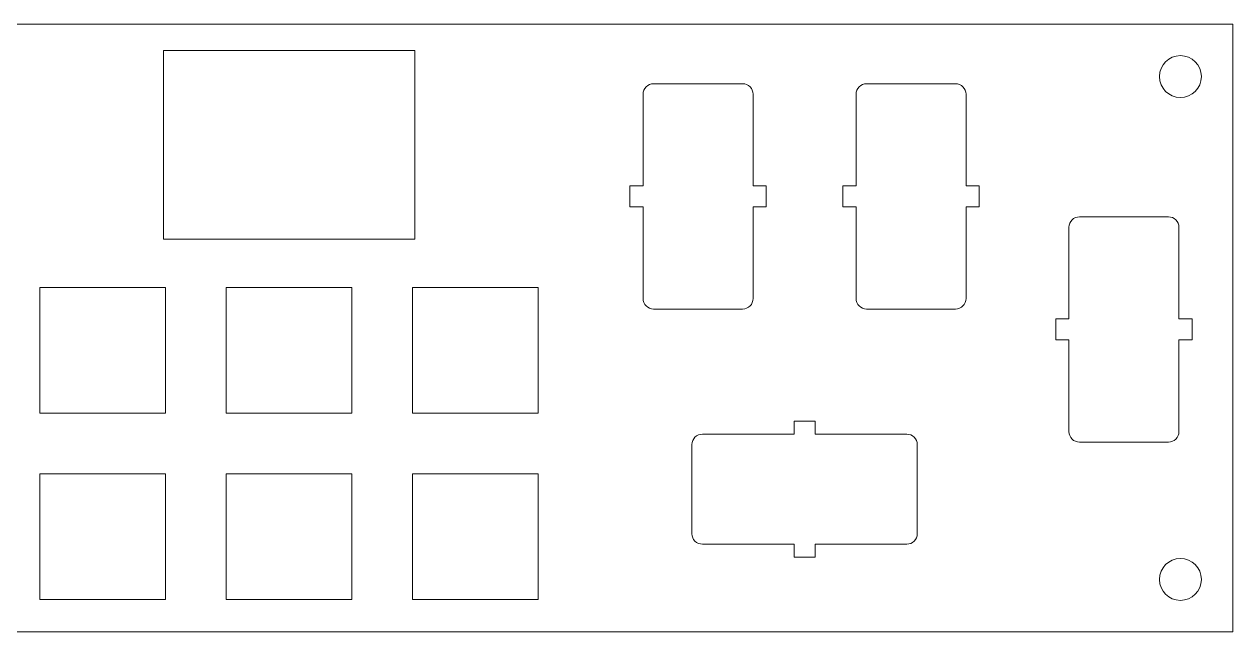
# Model space of a CAD drawing. Header units: millimetres. Extents: x -419 to 398, y -93 to 96.
# Drawn here: x 10.7 to 126, y -24.5 to 33.5 of the extents above; entities that cross this region are included whole.
import ezdxf

# ---------------------------------------------------------------- set-up
doc = ezdxf.new("R2010")
doc.units = ezdxf.units.MM
doc.header["$MEASUREMENT"] = 0
doc.layers.add('LED Strip', color=7, linetype='Continuous')

msp = doc.modelspace()

# ---------------------------------------------------------------- linework, layer by layer
at = {"layer": 'LED Strip', "color": 250, "lineweight": 9}
for points in [[(-126, -24.4911), (126, -24.4911), (126, 33.5089), (-126, 33.5089), (-126, -24.4911)], [(23.9421, 12.9931), (47.9421, 12.9931), (47.9421, 30.9931), (23.9421, 30.9931), (23.9421, 12.9931)]]:
    msp.add_lwpolyline(points, close=True, dxfattribs=at)
for centre in [(121, 28.5089), (121, -19.4911)]:
    msp.add_ellipse(centre, major_axis=(0, 2), ratio=1, dxfattribs=at)
for points, knots in [([(80.222, 16.0681), (80.222, 16.0681), (81.472, 16.0681), (81.472, 16.0681), (81.472, 16.0681), (81.472, 16.0681), (81.472, 18.0681), (81.472, 18.0681), (81.472, 18.0681), (81.472, 18.0681), (80.222, 18.0681), (80.222, 18.0681), (80.222, 18.0681), (80.222, 18.0681), (80.222, 26.8181), (80.222, 26.8181), (80.222, 26.8181), (80.2222, 27.0831), (80.1171, 27.3374), (79.9298, 27.5249), (79.9298, 27.5249), (79.7425, 27.7125), (79.4871, 27.8179), (79.222, 27.8181), (79.222, 27.8181), (79.222, 27.8181), (70.722, 27.8181), (70.722, 27.8181), (70.722, 27.8181), (70.457, 27.8183), (70.2027, 27.7131), (70.0152, 27.5258), (70.0152, 27.5258), (69.8276, 27.3385), (69.7222, 27.0831), (69.722, 26.8181), (69.722, 26.8181), (69.722, 26.8181), (69.722, 18.0681), (69.722, 18.0681), (69.722, 18.0681), (69.722, 18.0681), (68.472, 18.0681), (68.472, 18.0681), (68.472, 18.0681), (68.472, 18.0681), (68.472, 16.0681), (68.472, 16.0681), (68.472, 16.0681), (68.472, 16.0681), (69.722, 16.0681), (69.722, 16.0681), (69.722, 16.0681), (69.722, 16.0681), (69.722, 7.3181), (69.722, 7.3181), (69.722, 7.3181), (69.7219, 7.053), (69.827, 6.7988), (70.0143, 6.6112), (70.0143, 6.6112), (70.2016, 6.4237), (70.457, 6.3183), (70.722, 6.3181), (70.722, 6.3181), (70.722, 6.3181), (79.222, 6.3181), (79.222, 6.3181), (79.222, 6.3181), (79.4871, 6.3179), (79.7413, 6.4231), (79.9289, 6.6103), (79.9289, 6.6103), (80.1164, 6.7976), (80.2219, 7.053), (80.222, 7.3181), (80.222, 7.3181), (80.222, 7.3181), (80.222, 16.0681), (80.222, 16.0681)], [0, 0, 0, 0, 0.04761905, 0.04761905, 0.04761905, 0.04761905, 0.0952381, 0.0952381, 0.0952381, 0.0952381, 0.14285714, 0.14285714, 0.14285714, 0.14285714, 0.19047619, 0.19047619, 0.19047619, 0.19047619, 0.23809524, 0.23809524, 0.23809524, 0.23809524, 0.28571429, 0.28571429, 0.28571429, 0.28571429, 0.33333333, 0.33333333, 0.33333333, 0.33333333, 0.38095238, 0.38095238, 0.38095238, 0.38095238, 0.42857143, 0.42857143, 0.42857143, 0.42857143, 0.47619048, 0.47619048, 0.47619048, 0.47619048, 0.52380952, 0.52380952, 0.52380952, 0.52380952, 0.57142857, 0.57142857, 0.57142857, 0.57142857, 0.61904762, 0.61904762, 0.61904762, 0.61904762, 0.66666667, 0.66666667, 0.66666667, 0.66666667, 0.71428571, 0.71428571, 0.71428571, 0.71428571, 0.76190476, 0.76190476, 0.76190476, 0.76190476, 0.80952381, 0.80952381, 0.80952381, 0.80952381, 0.85714286, 0.85714286, 0.85714286, 0.85714286, 0.9047619, 0.9047619, 0.9047619, 0.9047619, 1, 1, 1, 1]), ([(100.542, 16.0681), (100.542, 16.0681), (101.792, 16.0681), (101.792, 16.0681), (101.792, 16.0681), (101.792, 16.0681), (101.792, 18.0681), (101.792, 18.0681), (101.792, 18.0681), (101.792, 18.0681), (100.542, 18.0681), (100.542, 18.0681), (100.542, 18.0681), (100.542, 18.0681), (100.542, 26.8181), (100.542, 26.8181), (100.542, 26.8181), (100.5422, 27.0831), (100.4371, 27.3374), (100.2498, 27.5249), (100.2498, 27.5249), (100.0625, 27.7125), (99.8071, 27.8179), (99.542, 27.8181), (99.542, 27.8181), (99.542, 27.8181), (91.042, 27.8181), (91.042, 27.8181), (91.042, 27.8181), (90.777, 27.8183), (90.5227, 27.7131), (90.3352, 27.5258), (90.3352, 27.5258), (90.1476, 27.3385), (90.0422, 27.0831), (90.042, 26.8181), (90.042, 26.8181), (90.042, 26.8181), (90.042, 18.0681), (90.042, 18.0681), (90.042, 18.0681), (90.042, 18.0681), (88.792, 18.0681), (88.792, 18.0681), (88.792, 18.0681), (88.792, 18.0681), (88.792, 16.0681), (88.792, 16.0681), (88.792, 16.0681), (88.792, 16.0681), (90.042, 16.0681), (90.042, 16.0681), (90.042, 16.0681), (90.042, 16.0681), (90.042, 7.3181), (90.042, 7.3181), (90.042, 7.3181), (90.0419, 7.053), (90.147, 6.7988), (90.3343, 6.6112), (90.3343, 6.6112), (90.5216, 6.4237), (90.777, 6.3183), (91.042, 6.3181), (91.042, 6.3181), (91.042, 6.3181), (99.542, 6.3181), (99.542, 6.3181), (99.542, 6.3181), (99.8071, 6.3179), (100.0613, 6.4231), (100.2489, 6.6103), (100.2489, 6.6103), (100.4364, 6.7976), (100.5419, 7.053), (100.542, 7.3181), (100.542, 7.3181), (100.542, 7.3181), (100.542, 16.0681), (100.542, 16.0681)], [0, 0, 0, 0, 0.04761905, 0.04761905, 0.04761905, 0.04761905, 0.0952381, 0.0952381, 0.0952381, 0.0952381, 0.14285714, 0.14285714, 0.14285714, 0.14285714, 0.19047619, 0.19047619, 0.19047619, 0.19047619, 0.23809524, 0.23809524, 0.23809524, 0.23809524, 0.28571429, 0.28571429, 0.28571429, 0.28571429, 0.33333333, 0.33333333, 0.33333333, 0.33333333, 0.38095238, 0.38095238, 0.38095238, 0.38095238, 0.42857143, 0.42857143, 0.42857143, 0.42857143, 0.47619048, 0.47619048, 0.47619048, 0.47619048, 0.52380952, 0.52380952, 0.52380952, 0.52380952, 0.57142857, 0.57142857, 0.57142857, 0.57142857, 0.61904762, 0.61904762, 0.61904762, 0.61904762, 0.66666667, 0.66666667, 0.66666667, 0.66666667, 0.71428571, 0.71428571, 0.71428571, 0.71428571, 0.76190476, 0.76190476, 0.76190476, 0.76190476, 0.80952381, 0.80952381, 0.80952381, 0.80952381, 0.85714286, 0.85714286, 0.85714286, 0.85714286, 0.9047619, 0.9047619, 0.9047619, 0.9047619, 1, 1, 1, 1]), ([(120.862, 3.3681), (120.862, 3.3681), (122.112, 3.3681), (122.112, 3.3681), (122.112, 3.3681), (122.112, 3.3681), (122.112, 5.3681), (122.112, 5.3681), (122.112, 5.3681), (122.112, 5.3681), (120.862, 5.3681), (120.862, 5.3681), (120.862, 5.3681), (120.862, 5.3681), (120.862, 14.1181), (120.862, 14.1181), (120.862, 14.1181), (120.8622, 14.3831), (120.7571, 14.6374), (120.5698, 14.8249), (120.5698, 14.8249), (120.3825, 15.0125), (120.1271, 15.1179), (119.862, 15.1181), (119.862, 15.1181), (119.862, 15.1181), (111.362, 15.1181), (111.362, 15.1181), (111.362, 15.1181), (111.097, 15.1183), (110.8427, 15.0131), (110.6552, 14.8258), (110.6552, 14.8258), (110.4676, 14.6385), (110.3622, 14.3831), (110.362, 14.1181), (110.362, 14.1181), (110.362, 14.1181), (110.362, 5.3681), (110.362, 5.3681), (110.362, 5.3681), (110.362, 5.3681), (109.112, 5.3681), (109.112, 5.3681), (109.112, 5.3681), (109.112, 5.3681), (109.112, 3.3681), (109.112, 3.3681), (109.112, 3.3681), (109.112, 3.3681), (110.362, 3.3681), (110.362, 3.3681), (110.362, 3.3681), (110.362, 3.3681), (110.362, -5.3819), (110.362, -5.3819), (110.362, -5.3819), (110.3619, -5.647), (110.467, -5.9012), (110.6543, -6.0888), (110.6543, -6.0888), (110.8416, -6.2763), (111.097, -6.3817), (111.362, -6.3819), (111.362, -6.3819), (111.362, -6.3819), (119.862, -6.3819), (119.862, -6.3819), (119.862, -6.3819), (120.1271, -6.3821), (120.3813, -6.2769), (120.5689, -6.0897), (120.5689, -6.0897), (120.7564, -5.9024), (120.8619, -5.647), (120.862, -5.3819), (120.862, -5.3819), (120.862, -5.3819), (120.862, 3.3681), (120.862, 3.3681)], [0, 0, 0, 0, 0.04761905, 0.04761905, 0.04761905, 0.04761905, 0.0952381, 0.0952381, 0.0952381, 0.0952381, 0.14285714, 0.14285714, 0.14285714, 0.14285714, 0.19047619, 0.19047619, 0.19047619, 0.19047619, 0.23809524, 0.23809524, 0.23809524, 0.23809524, 0.28571429, 0.28571429, 0.28571429, 0.28571429, 0.33333333, 0.33333333, 0.33333333, 0.33333333, 0.38095238, 0.38095238, 0.38095238, 0.38095238, 0.42857143, 0.42857143, 0.42857143, 0.42857143, 0.47619048, 0.47619048, 0.47619048, 0.47619048, 0.52380952, 0.52380952, 0.52380952, 0.52380952, 0.57142857, 0.57142857, 0.57142857, 0.57142857, 0.61904762, 0.61904762, 0.61904762, 0.61904762, 0.66666667, 0.66666667, 0.66666667, 0.66666667, 0.71428571, 0.71428571, 0.71428571, 0.71428571, 0.76190476, 0.76190476, 0.76190476, 0.76190476, 0.80952381, 0.80952381, 0.80952381, 0.80952381, 0.85714286, 0.85714286, 0.85714286, 0.85714286, 0.9047619, 0.9047619, 0.9047619, 0.9047619, 1, 1, 1, 1]), ([(12.1621, -3.6319), (12.1621, -3.6319), (24.1621, -3.6319), (24.1621, -3.6319), (24.1621, -3.6319), (24.1621, -3.6319), (24.1621, 8.3681), (24.1621, 8.3681), (24.1621, 8.3681), (24.1621, 8.3681), (12.1621, 8.3681), (12.1621, 8.3681), (12.1621, 8.3681), (12.1621, 8.3681), (12.1621, -3.6319), (12.1621, -3.6319)], [0, 0, 0, 0, 0.2, 0.2, 0.2, 0.2, 0.4, 0.4, 0.4, 0.4, 0.6, 0.6, 0.6, 0.6, 1, 1, 1, 1]), ([(29.9421, -3.6319), (29.9421, -3.6319), (41.9421, -3.6319), (41.9421, -3.6319), (41.9421, -3.6319), (41.9421, -3.6319), (41.9421, 8.3681), (41.9421, 8.3681), (41.9421, 8.3681), (41.9421, 8.3681), (29.9421, 8.3681), (29.9421, 8.3681), (29.9421, 8.3681), (29.9421, 8.3681), (29.9421, -3.6319), (29.9421, -3.6319)], [0, 0, 0, 0, 0.2, 0.2, 0.2, 0.2, 0.4, 0.4, 0.4, 0.4, 0.6, 0.6, 0.6, 0.6, 1, 1, 1, 1]), ([(47.7221, -3.6319), (47.7221, -3.6319), (59.7221, -3.6319), (59.7221, -3.6319), (59.7221, -3.6319), (59.7221, -3.6319), (59.7221, 8.3681), (59.7221, 8.3681), (59.7221, 8.3681), (59.7221, 8.3681), (47.7221, 8.3681), (47.7221, 8.3681), (47.7221, 8.3681), (47.7221, 8.3681), (47.7221, -3.6319), (47.7221, -3.6319)], [0, 0, 0, 0, 0.2, 0.2, 0.2, 0.2, 0.4, 0.4, 0.4, 0.4, 0.6, 0.6, 0.6, 0.6, 1, 1, 1, 1]), ([(86.132, -5.6219), (86.132, -5.6219), (86.132, -4.3719), (86.132, -4.3719), (86.132, -4.3719), (86.132, -4.3719), (84.132, -4.3719), (84.132, -4.3719), (84.132, -4.3719), (84.132, -4.3719), (84.132, -5.6219), (84.132, -5.6219), (84.132, -5.6219), (84.132, -5.6219), (75.382, -5.6219), (75.382, -5.6219), (75.382, -5.6219), (75.117, -5.6217), (74.8627, -5.7268), (74.6752, -5.9141), (74.6752, -5.9141), (74.4876, -6.1014), (74.3822, -6.3568), (74.382, -6.6219), (74.382, -6.6219), (74.382, -6.6219), (74.382, -15.1219), (74.382, -15.1219), (74.382, -15.1219), (74.3818, -15.3869), (74.487, -15.6412), (74.6743, -15.8287), (74.6743, -15.8287), (74.8616, -16.0163), (75.117, -16.1217), (75.382, -16.1219), (75.382, -16.1219), (75.382, -16.1219), (84.132, -16.1219), (84.132, -16.1219), (84.132, -16.1219), (84.132, -16.1219), (84.132, -17.3719), (84.132, -17.3719), (84.132, -17.3719), (84.132, -17.3719), (86.132, -17.3719), (86.132, -17.3719), (86.132, -17.3719), (86.132, -17.3719), (86.132, -16.1219), (86.132, -16.1219), (86.132, -16.1219), (86.132, -16.1219), (94.882, -16.1219), (94.882, -16.1219), (94.882, -16.1219), (95.1471, -16.122), (95.4013, -16.0169), (95.5889, -15.8296), (95.5889, -15.8296), (95.7764, -15.6423), (95.8818, -15.3869), (95.882, -15.1219), (95.882, -15.1219), (95.882, -15.1219), (95.882, -6.6219), (95.882, -6.6219), (95.882, -6.6219), (95.8822, -6.3568), (95.777, -6.1026), (95.5898, -5.915), (95.5898, -5.915), (95.4025, -5.7275), (95.1471, -5.622), (94.882, -5.6219), (94.882, -5.6219), (94.882, -5.6219), (86.132, -5.6219), (86.132, -5.6219)], [0, 0, 0, 0, 0.04761905, 0.04761905, 0.04761905, 0.04761905, 0.0952381, 0.0952381, 0.0952381, 0.0952381, 0.14285714, 0.14285714, 0.14285714, 0.14285714, 0.19047619, 0.19047619, 0.19047619, 0.19047619, 0.23809524, 0.23809524, 0.23809524, 0.23809524, 0.28571429, 0.28571429, 0.28571429, 0.28571429, 0.33333333, 0.33333333, 0.33333333, 0.33333333, 0.38095238, 0.38095238, 0.38095238, 0.38095238, 0.42857143, 0.42857143, 0.42857143, 0.42857143, 0.47619048, 0.47619048, 0.47619048, 0.47619048, 0.52380952, 0.52380952, 0.52380952, 0.52380952, 0.57142857, 0.57142857, 0.57142857, 0.57142857, 0.61904762, 0.61904762, 0.61904762, 0.61904762, 0.66666667, 0.66666667, 0.66666667, 0.66666667, 0.71428571, 0.71428571, 0.71428571, 0.71428571, 0.76190476, 0.76190476, 0.76190476, 0.76190476, 0.80952381, 0.80952381, 0.80952381, 0.80952381, 0.85714286, 0.85714286, 0.85714286, 0.85714286, 0.9047619, 0.9047619, 0.9047619, 0.9047619, 1, 1, 1, 1]), ([(12.1621, -21.4119), (12.1621, -21.4119), (24.1621, -21.4119), (24.1621, -21.4119), (24.1621, -21.4119), (24.1621, -21.4119), (24.1621, -9.4119), (24.1621, -9.4119), (24.1621, -9.4119), (24.1621, -9.4119), (12.1621, -9.4119), (12.1621, -9.4119), (12.1621, -9.4119), (12.1621, -9.4119), (12.1621, -21.4119), (12.1621, -21.4119)], [0, 0, 0, 0, 0.2, 0.2, 0.2, 0.2, 0.4, 0.4, 0.4, 0.4, 0.6, 0.6, 0.6, 0.6, 1, 1, 1, 1]), ([(29.9421, -21.4119), (29.9421, -21.4119), (41.9421, -21.4119), (41.9421, -21.4119), (41.9421, -21.4119), (41.9421, -21.4119), (41.9421, -9.4119), (41.9421, -9.4119), (41.9421, -9.4119), (41.9421, -9.4119), (29.9421, -9.4119), (29.9421, -9.4119), (29.9421, -9.4119), (29.9421, -9.4119), (29.9421, -21.4119), (29.9421, -21.4119)], [0, 0, 0, 0, 0.2, 0.2, 0.2, 0.2, 0.4, 0.4, 0.4, 0.4, 0.6, 0.6, 0.6, 0.6, 1, 1, 1, 1]), ([(47.7221, -21.4119), (47.7221, -21.4119), (59.7221, -21.4119), (59.7221, -21.4119), (59.7221, -21.4119), (59.7221, -21.4119), (59.7221, -9.4119), (59.7221, -9.4119), (59.7221, -9.4119), (59.7221, -9.4119), (47.7221, -9.4119), (47.7221, -9.4119), (47.7221, -9.4119), (47.7221, -9.4119), (47.7221, -21.4119), (47.7221, -21.4119)], [0, 0, 0, 0, 0.2, 0.2, 0.2, 0.2, 0.4, 0.4, 0.4, 0.4, 0.6, 0.6, 0.6, 0.6, 1, 1, 1, 1])]:
    msp.add_open_spline(points, degree=3, knots=knots, dxfattribs=at)

doc.saveas('drawing.dxf')
